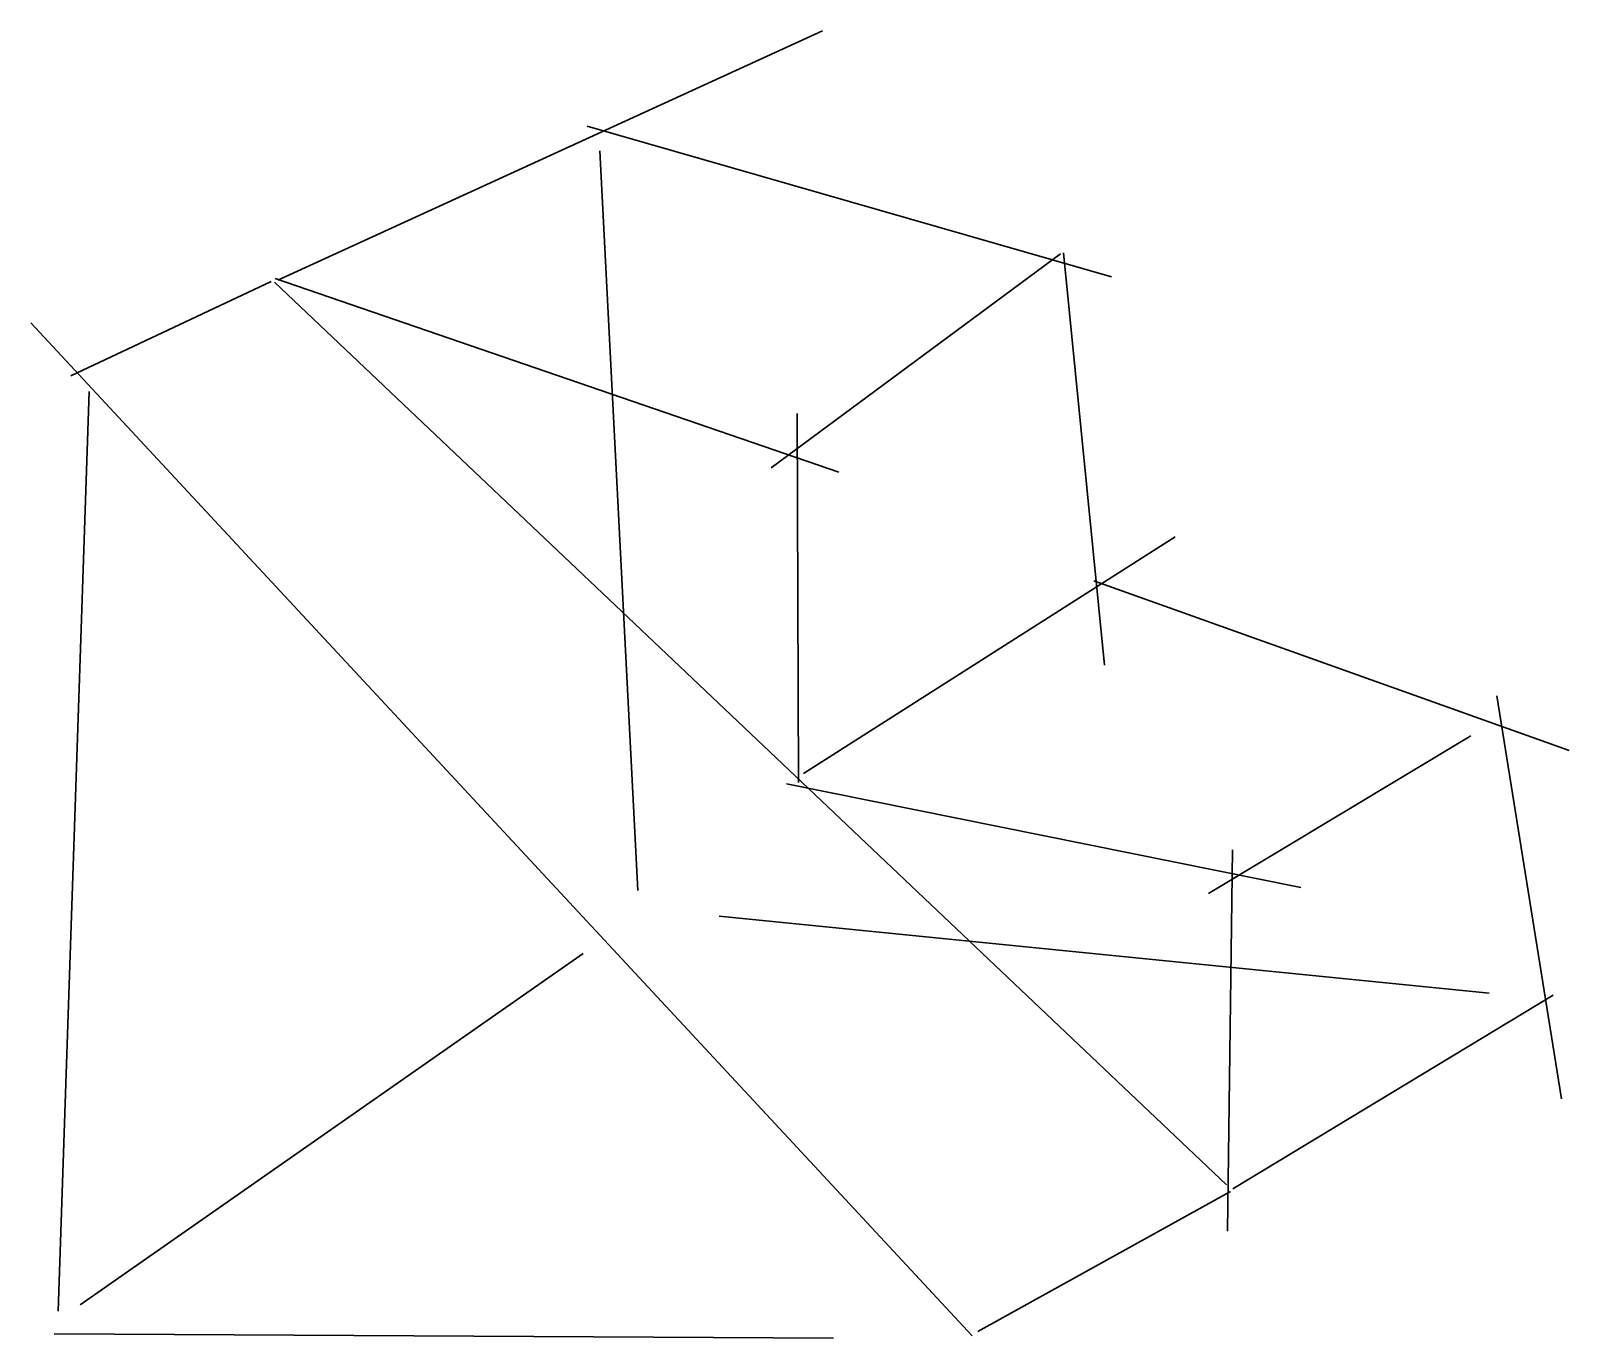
# Model space of a CAD drawing. Header units: millimetres. Extents: x -862.1 to -789.2, y 649.5 to 711.4.
import ezdxf

# ---------------------------------------------------------------- set-up
doc = ezdxf.new("R2010")
doc.units = ezdxf.units.MM
doc.layers.get('0').update_dxf_attribs({"lineweight": 30})

msp = doc.modelspace()

# ---------------------------------------------------------------- linework, layer by layer
for p, q in [((-850.415, 699.608), (-824.6, 711.422)), ((-835.764, 706.897), (-810.92, 699.763)), ((-833.358, 670.688), (-835.164, 705.726)), ((-827.043, 690.71), (-813.329, 700.848)), ((-813.191, 700.894), (-811.243, 681.371)), ((-860.222, 695.07), (-850.725, 699.539)), ((-850.576, 699.504), (-805.472, 656.742)), ((-850.533, 699.684), (-823.833, 690.512)), ((-862.118, 697.584), (-817.521, 649.592)), ((-859.347, 694.332), (-860.823, 650.768)), ((-825.739, 675.808), (-825.801, 693.284)), ((-807.892, 687.443), (-825.511, 676.241)), ((-789.229, 677.32), (-811.747, 685.36)), ((-789.595, 660.82), (-792.659, 679.917)), ((-806.317, 670.546), (-793.885, 678.012)), ((-826.314, 675.752), (-801.951, 670.828)), ((-805.422, 654.552), (-805.19, 672.621)), ((-829.501, 669.469), (-793.03, 665.823)), ((-859.773, 651.054), (-835.951, 667.711)), ((-805.166, 656.553), (-789.99, 665.738)), ((-817.241, 649.801), (-805.283, 656.438)), ((-861.014, 649.689), (-824.081, 649.479))]:
    msp.add_line(p, q)

doc.saveas('drawing.dxf')
